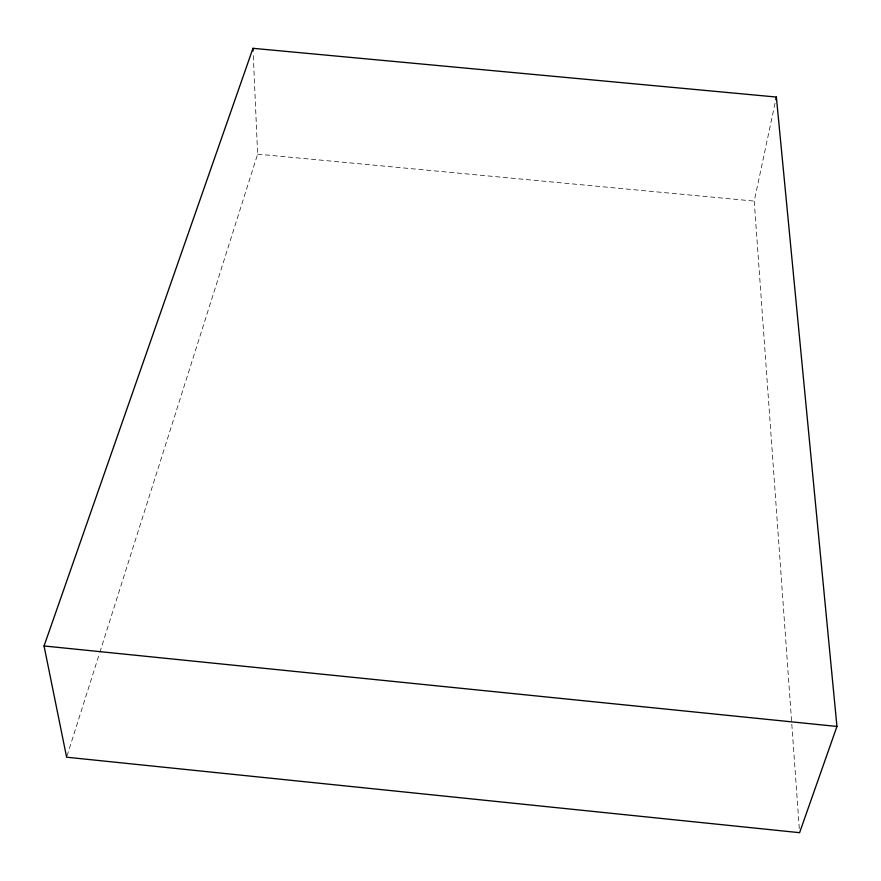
<?xml version="1.0" encoding="UTF-8"?>
<svg xmlns="http://www.w3.org/2000/svg" width="881" height="881" viewBox="0 0 881 881"><rect width="100%" height="100%" fill="white"/><g stroke="black" fill="none" stroke-linecap="round" stroke-linejoin="round"><path stroke-width="0.66" stroke-dasharray="4.41 3.3" d="M799.298 828.569L754.224 201.099L775.236 102.383M67.033 755.898L99.421 653.636M99.839 652.325L257.637 154.153L253.221 53.807M257.637 154.153L754.224 201.099"/><path stroke-width="1.32" d="M775.798 99.718L776.37 97.053L252.979 48.312L44.05 645.971L66.615 757.208L799.596 832.688L836.95 726.451L776.37 97.053M44.05 645.971L836.95 726.451M252.979 48.312L253.1 51.065"/></g></svg>
